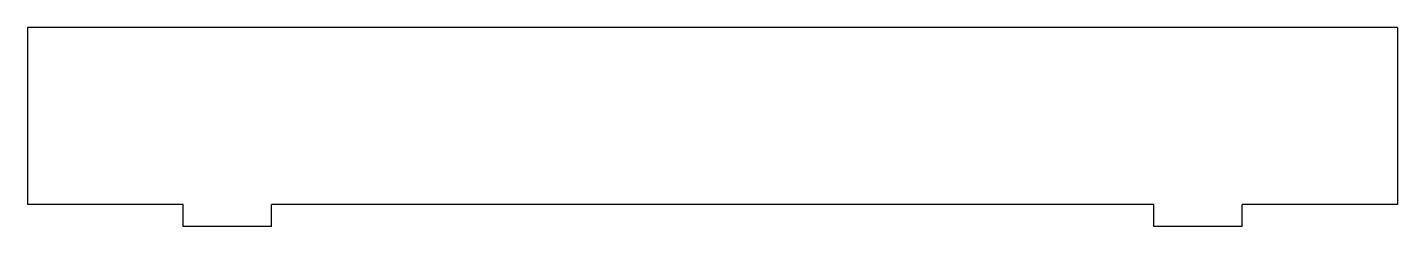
# Model space of a CAD drawing. Extents: x -3.83 to 3.92, y 0 to 1.13.
import ezdxf

# ---------------------------------------------------------------- set-up
doc = ezdxf.new("R2010")
doc.units = 0
doc.header["$MEASUREMENT"] = 0
doc.layers.add('VISIBLE', color=7, linetype='CONTINUOUS')

msp = doc.modelspace()

# ---------------------------------------------------------------- linework, layer by layer
at = {"layer": 'VISIBLE'}
for p, q in [((3.9236, 1.1257), (-3.8261, 1.1257)), ((-3.8261, 1.1257), (-3.8261, 0.1257)), ((3.9236, 1.1257), (3.9236, 0.1257)), ((-2.946, 0.1257), (-3.8261, 0.1257)), ((-2.946, 0), (-2.946, 0.1257)), ((-2.446, 0), (-2.446, 0.1257)), ((2.544, 0.1257), (-2.446, 0.1257)), ((2.544, 0), (2.544, 0.1257)), ((3.044, 0), (3.044, 0.1257)), ((3.9236, 0.1257), (3.044, 0.1257)), ((-2.446, 0), (-2.946, 0)), ((3.044, 0), (2.544, 0))]:
    msp.add_line(p, q, dxfattribs=at)

doc.saveas('drawing.dxf')
